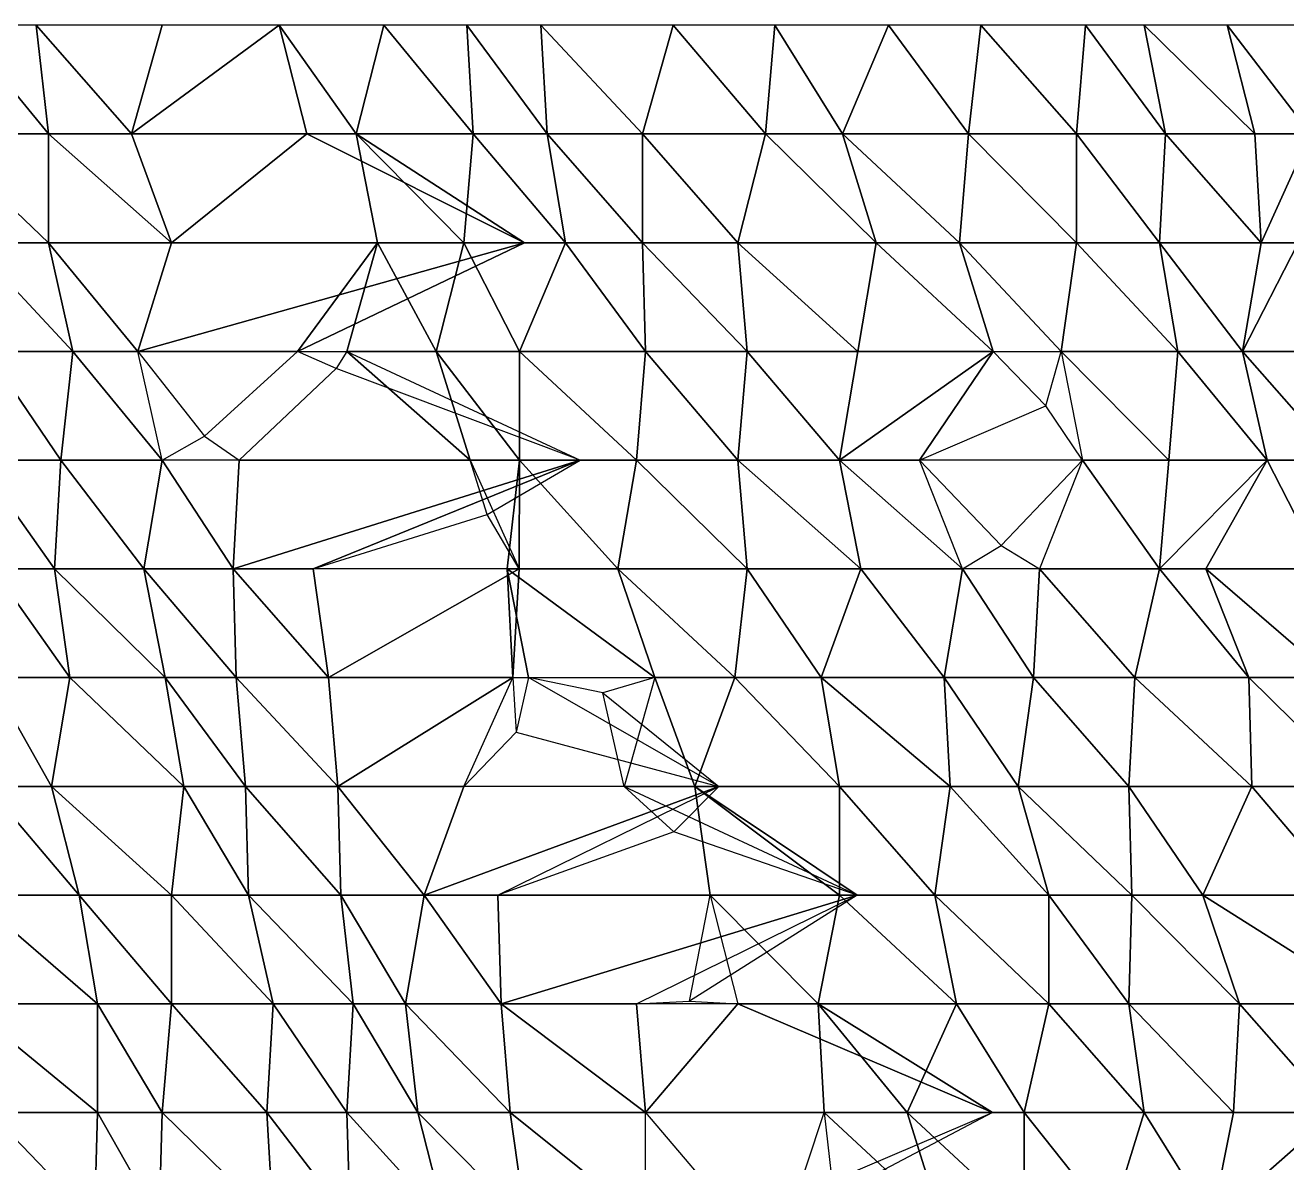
# Model space of a CAD drawing. Header units: metres. Extents: x -317 to 276, y -240 to 234.
# Drawn here: x 21.4 to 91, y 171.2 to 234 of the extents above; entities that cross this region are included whole.
import ezdxf

# ---------------------------------------------------------------- set-up
doc = ezdxf.new("R2010")
doc.units = ezdxf.units.M

msp = doc.modelspace()

# ---------------------------------------------------------------- linework, layer by layer
for points in [[(17.77771, 234, -560.8079), (16.424042, 228, -563.28577), (22.704773, 228, -564.30396), (22.704872, 228.0001, -564.30383)], [(17.77771, 234, -560.8079), (22.704773, 228, -564.30396), (22.027924, 234, -565.54285), (22.028023, 234.0001, -565.5427)], [(22.027924, 234, -565.54285), (27.293427, 228, -568.41943), (28.985504, 234, -565.3221), (28.985603, 234.0001, -565.32196)], [(22.027924, 234, -565.54285), (22.704773, 228, -564.30396), (27.293427, 228, -568.41943), (27.293526, 228.0001, -568.4193)], [(27.293427, 228, -568.41943), (36.958374, 228, -563.24286), (35.435486, 234, -566.0305), (35.435585, 234.0001, -566.0304)], [(27.293427, 228, -568.41943), (35.435486, 234, -566.0305), (28.985504, 234, -565.3221), (28.985603, 234.0001, -565.32196)], [(35.435486, 234, -566.0305), (39.68573, 228, -570.76544), (41.20862, 234, -567.97784), (41.208717, 234.0001, -567.9777)], [(35.435486, 234, -566.0305), (36.958374, 228, -563.24286), (39.68573, 228, -570.76544), (39.68583, 228.0001, -570.7653)], [(41.20862, 234, -567.97784), (39.68573, 228, -570.76544), (46.13571, 228, -571.4739), (46.13581, 228.0001, -571.47375)], [(41.20862, 234, -567.97784), (46.13571, 228, -571.4739), (45.79727, 234, -572.0933), (45.79737, 234.0001, -572.0932)], [(45.79727, 234, -572.0933), (50.216705, 228, -576.51855), (49.878296, 234, -577.13806), (49.878395, 234.0001, -577.13794)], [(45.79727, 234, -572.0933), (46.13571, 228, -571.4739), (50.216705, 228, -576.51855), (50.216805, 228.0001, -576.51843)], [(49.878296, 234, -577.13806), (55.48221, 228, -579.39514), (57.174286, 234, -576.2977), (57.174385, 234.0001, -576.2976)], [(49.878296, 234, -577.13806), (50.216705, 228, -576.51855), (55.48221, 228, -579.39514), (55.482307, 228.0001, -579.395)], [(57.174286, 234, -576.2977), (55.48221, 228, -579.39514), (62.2706, 228, -579.4841), (62.2707, 228.0001, -579.48395)], [(57.174286, 234, -576.2977), (62.2706, 228, -579.4841), (62.77823, 234, -578.5549), (62.778328, 234.0001, -578.55475)], [(62.77823, 234, -578.5549), (62.2706, 228, -579.4841), (66.52081, 228, -584.219), (66.52091, 228.0001, -584.2189)], [(62.77823, 234, -578.5549), (66.52081, 228, -584.219), (69.05896, 234, -579.573), (69.05906, 234.0001, -579.5729)], [(69.05896, 234, -579.573), (66.52081, 228, -584.219), (73.47839, 228, -583.9982), (73.47849, 228.0001, -583.9981)], [(69.05896, 234, -579.573), (73.47839, 228, -583.9982), (74.15524, 234, -582.7593), (74.15534, 234.0001, -582.75916)], [(74.15524, 234, -582.7593), (73.47839, 228, -583.9982), (79.420746, 228, -585.63586), (79.420845, 228.0001, -585.63574)], [(74.15524, 234, -582.7593), (79.420746, 228, -585.63586), (79.928375, 234, -584.7066), (79.928474, 234.0001, -584.7065)], [(79.928375, 234, -584.7066), (79.420746, 228, -585.63586), (84.34784, 228, -589.13184), (84.34794, 228.0001, -589.1317)], [(79.928375, 234, -584.7066), (84.34784, 228, -589.13184), (83.16336, 234, -591.3), (83.16346, 234.0001, -591.29987)], [(83.16336, 234, -591.3), (89.2749, 228, -592.62787), (87.752045, 234, -595.4155), (87.752144, 234.0001, -595.4154)], [(83.16336, 234, -591.3), (84.34784, 228, -589.13184), (89.2749, 228, -592.62787), (89.275, 228.0001, -592.62775)], [(87.752045, 234, -595.4155), (92.34067, 228, -599.531), (92.50989, 234, -599.22125), (92.50999, 234.0001, -599.2211)], [(87.752045, 234, -595.4155), (89.2749, 228, -592.62787), (92.34067, 228, -599.531), (92.34077, 228.0001, -599.5309)], [(16.424042, 228, -563.28577), (22.704773, 222, -564.30396), (22.704773, 228, -564.30396), (22.704872, 228.0001, -564.30383)], [(16.424042, 228, -563.28577), (18.454529, 222, -559.569), (22.704773, 222, -564.30396), (22.704872, 222.0001, -564.30383)], [(22.704773, 228, -564.30396), (29.493134, 222, -564.3929), (27.293427, 228, -568.41943), (27.293526, 228.0001, -568.4193)], [(22.704773, 228, -564.30396), (22.704773, 222, -564.30396), (29.493134, 222, -564.3929), (29.493233, 222.0001, -564.39276)], [(29.493134, 222, -564.3929), (36.958374, 228, -563.24286), (27.293427, 228, -568.41943), (27.293526, 228.0001, -568.4193)], [(29.493134, 222, -564.3929), (48.9722, 222, -541.2517), (36.958374, 228, -563.24286), (36.958473, 228.0001, -563.24274)], [(48.9722, 222, -541.2517), (39.68573, 228, -570.76544), (36.958374, 228, -563.24286), (36.958473, 228.0001, -563.24274)], [(48.9722, 222, -541.2517), (40.87021, 222, -568.5973), (39.68573, 228, -570.76544), (39.68583, 228.0001, -570.7653)], [(39.68573, 228, -570.76544), (45.628082, 222, -572.4031), (46.13571, 228, -571.4739), (46.13581, 228.0001, -571.47375)], [(39.68573, 228, -570.76544), (40.87021, 222, -568.5973), (45.628082, 222, -572.4031), (45.62818, 222.0001, -572.40295)], [(46.13571, 228, -571.4739), (45.628082, 222, -572.4031), (51.231964, 222, -574.66016), (51.232063, 222.0001, -574.66003)], [(46.13571, 228, -571.4739), (51.231964, 222, -574.66016), (50.216705, 228, -576.51855), (50.216805, 228.0001, -576.51843)], [(50.216705, 228, -576.51855), (55.48221, 222, -579.39514), (55.48221, 228, -579.39514), (55.482307, 228.0001, -579.395)], [(50.216705, 228, -576.51855), (51.231964, 222, -574.66016), (55.48221, 222, -579.39514), (55.482307, 222.0001, -579.395)], [(55.48221, 228, -579.39514), (60.74771, 222, -582.27167), (62.2706, 228, -579.4841), (62.2707, 228.0001, -579.48395)], [(55.48221, 228, -579.39514), (55.48221, 222, -579.39514), (60.74771, 222, -582.27167), (60.74781, 222.0001, -582.27155)], [(62.2706, 228, -579.4841), (60.74771, 222, -582.27167), (68.38211, 222, -580.81195), (68.38221, 222.0001, -580.8118)], [(62.2706, 228, -579.4841), (68.38211, 222, -580.81195), (66.52081, 228, -584.219), (66.52091, 228.0001, -584.2189)], [(66.52081, 228, -584.219), (72.970764, 222, -584.9274), (73.47839, 228, -583.9982), (73.47849, 228.0001, -583.9981)], [(66.52081, 228, -584.219), (68.38211, 222, -580.81195), (72.970764, 222, -584.9274), (72.97086, 222.0001, -584.9273)], [(73.47839, 228, -583.9982), (72.970764, 222, -584.9274), (79.420746, 222, -585.63586), (79.420845, 222.0001, -585.63574)], [(73.47839, 228, -583.9982), (79.420746, 222, -585.63586), (79.420746, 228, -585.63586), (79.420845, 228.0001, -585.63574)], [(79.420746, 228, -585.63586), (84.0094, 222, -589.75134), (84.34784, 228, -589.13184), (84.34794, 228.0001, -589.1317)], [(79.420746, 228, -585.63586), (79.420746, 222, -585.63586), (84.0094, 222, -589.75134), (84.0095, 222.0001, -589.7512)], [(84.34784, 228, -589.13184), (84.0094, 222, -589.75134), (89.61334, 222, -592.0084), (89.61344, 222.0001, -592.0083)], [(84.34784, 228, -589.13184), (89.61334, 222, -592.0084), (89.2749, 228, -592.62787), (89.275, 228.0001, -592.62775)], [(89.61334, 222, -592.0084), (92.34067, 228, -599.531), (89.2749, 228, -592.62787), (89.275, 228.0001, -592.62775)], [(89.61334, 222, -592.0084), (91.66382, 222, -600.7699), (92.34067, 228, -599.531), (92.34077, 228.0001, -599.5309)], [(18.454529, 222, -559.569), (24.058441, 216, -561.82605), (22.704773, 222, -564.30396), (22.704872, 222.0001, -564.30383)], [(18.454529, 222, -559.569), (19.300598, 216, -558.0203), (24.058441, 216, -561.82605), (24.05854, 216.0001, -561.8259)], [(22.704773, 222, -564.30396), (27.631836, 216, -567.7999), (29.493134, 222, -564.3929), (29.493233, 222.0001, -564.39276)], [(22.704773, 222, -564.30396), (24.058441, 216, -561.82605), (27.631836, 216, -567.7999), (27.631935, 216.0001, -567.7998)], [(27.631836, 216, -567.7999), (36.450745, 216, -564.1721), (48.9722, 222, -541.2517), (48.972298, 222.0001, -541.2516)], [(27.631836, 216, -567.7999), (48.9722, 222, -541.2517), (29.493134, 222, -564.3929), (29.493233, 222.0001, -564.39276)], [(36.450745, 216, -564.1721), (39.1781, 216, -571.6947), (40.87021, 222, -568.5973), (40.870308, 222.0001, -568.59717)], [(36.450745, 216, -564.1721), (40.87021, 222, -568.5973), (48.9722, 222, -541.2517), (48.972298, 222.0001, -541.2516)], [(40.87021, 222, -568.5973), (39.1781, 216, -571.6947), (44.105194, 216, -575.1907), (44.105293, 216.0001, -575.19055)], [(40.87021, 222, -568.5973), (44.105194, 216, -575.1907), (45.628082, 222, -572.4031), (45.62818, 222.0001, -572.40295)], [(45.628082, 222, -572.4031), (44.105194, 216, -575.1907), (48.693817, 216, -579.30615), (48.693916, 216.0001, -579.306)], [(45.628082, 222, -572.4031), (48.693817, 216, -579.30615), (51.231964, 222, -574.66016), (51.232063, 222.0001, -574.66003)], [(51.231964, 222, -574.66016), (48.693817, 216, -579.30615), (55.65143, 216, -579.0854), (55.651527, 216.0001, -579.08527)], [(51.231964, 222, -574.66016), (55.65143, 216, -579.0854), (55.48221, 222, -579.39514), (55.482307, 222.0001, -579.395)], [(55.48221, 222, -579.39514), (61.25534, 216, -581.34247), (60.74771, 222, -582.27167), (60.74781, 222.0001, -582.27155)], [(55.48221, 222, -579.39514), (55.65143, 216, -579.0854), (61.25534, 216, -581.34247), (61.25544, 216.0001, -581.34235)], [(60.74771, 222, -582.27167), (67.36685, 216, -582.67035), (68.38211, 222, -580.81195), (68.38221, 222.0001, -580.8118)], [(60.74771, 222, -582.27167), (61.25534, 216, -581.34247), (67.36685, 216, -582.67035), (67.36695, 216.0001, -582.6702)], [(68.38211, 222, -580.81195), (67.36685, 216, -582.67035), (74.83209, 216, -581.5204), (74.83219, 216.0001, -581.52026)], [(68.38211, 222, -580.81195), (74.83209, 216, -581.5204), (72.970764, 222, -584.9274), (72.97086, 222.0001, -584.9273)], [(72.970764, 222, -584.9274), (78.57471, 216, -587.1845), (79.420746, 222, -585.63586), (79.420845, 222.0001, -585.63574)], [(72.970764, 222, -584.9274), (74.83209, 216, -581.5204), (78.57471, 216, -587.1845), (78.57481, 216.0001, -587.1844)], [(79.420746, 222, -585.63586), (78.57471, 216, -587.1845), (85.02466, 216, -587.89294), (85.02476, 216.0001, -587.8928)], [(79.420746, 222, -585.63586), (85.02466, 216, -587.89294), (84.0094, 222, -589.75134), (84.0095, 222.0001, -589.7512)], [(84.0094, 222, -589.75134), (88.59808, 216, -593.8668), (89.61334, 222, -592.0084), (89.61344, 222.0001, -592.0083)], [(84.0094, 222, -589.75134), (85.02466, 216, -587.89294), (88.59808, 216, -593.8668), (88.59818, 216.0001, -593.8667)], [(88.59808, 216, -593.8668), (92.8483, 216, -598.6018), (91.66382, 222, -600.7699), (91.66392, 222.0001, -600.7698)], [(88.59808, 216, -593.8668), (91.66382, 222, -600.7699), (89.61334, 222, -592.0084), (89.61344, 222.0001, -592.0083)], [(19.300598, 216, -558.0203), (18.792969, 210, -558.9495), (23.381592, 210, -563.065), (23.381691, 210.0001, -563.0649)], [(19.300598, 216, -558.0203), (23.381592, 210, -563.065), (24.058441, 216, -561.82605), (24.05854, 216.0001, -561.8259)], [(24.058441, 216, -561.82605), (23.381592, 210, -563.065), (28.985504, 210, -565.3221), (28.985603, 210.0001, -565.32196)], [(24.058441, 216, -561.82605), (28.985504, 210, -565.3221), (27.631836, 216, -567.7999), (27.631935, 216.0001, -567.7998)], [(27.631836, 216, -567.7999), (31.317444, 211.33331, -567.31104), (36.450745, 216, -564.1721), (36.450844, 216.0001, -564.172)], [(39.1781, 216, -571.6947), (38.575867, 215.05261, -566.53955), (36.450745, 216, -564.1721), (36.450844, 216.0001, -564.172)], [(45.96649, 210, -571.78357), (44.105194, 216, -575.1907), (39.1781, 216, -571.6947), (39.1782, 216.0001, -571.6946)], [(45.96649, 210, -571.78357), (39.1781, 216, -571.6947), (52.037994, 210, -548.1548), (52.038094, 210.0001, -548.15466)], [(44.105194, 216, -575.1907), (48.693817, 210, -579.30615), (48.693817, 216, -579.30615), (48.693916, 216.0001, -579.306)], [(44.105194, 216, -575.1907), (45.96649, 210, -571.78357), (48.693817, 210, -579.30615), (48.693916, 210.0001, -579.306)], [(48.693817, 216, -579.30615), (55.1438, 210, -580.0146), (55.65143, 216, -579.0854), (55.651527, 216.0001, -579.08527)], [(48.693817, 216, -579.30615), (48.693817, 210, -579.30615), (55.1438, 210, -580.0146), (55.143898, 210.0001, -580.01447)], [(55.65143, 216, -579.0854), (55.1438, 210, -580.0146), (60.74771, 210, -582.27167), (60.74781, 210.0001, -582.27155)], [(55.65143, 216, -579.0854), (60.74771, 210, -582.27167), (61.25534, 216, -581.34247), (61.25544, 216.0001, -581.34235)], [(61.25534, 216, -581.34247), (60.74771, 210, -582.27167), (66.35159, 210, -584.52875), (66.35169, 210.0001, -584.5286)], [(61.25534, 216, -581.34247), (66.35159, 210, -584.52875), (67.36685, 216, -582.67035), (67.36695, 216.0001, -582.6702)], [(66.35159, 210, -584.52875), (70.77106, 210, -588.954), (74.83209, 216, -581.5204), (74.83219, 216.0001, -581.52026)], [(66.35159, 210, -584.52875), (74.83209, 216, -581.5204), (67.36685, 216, -582.67035), (67.36695, 216.0001, -582.6702)], [(74.83209, 216, -581.5204), (70.77106, 210, -588.954), (77.729614, 213, -585.9055), (77.72971, 213.0001, -585.9054)], [(79.759155, 210, -585.01636), (77.729614, 213, -585.9055), (78.57471, 216, -587.1845), (78.57481, 216.0001, -587.1844)], [(78.57471, 216, -587.1845), (84.51703, 210, -588.82214), (85.02466, 216, -587.89294), (85.02476, 216.0001, -587.8928)], [(78.57471, 216, -587.1845), (79.759155, 210, -585.01636), (84.51703, 210, -588.82214), (84.51713, 210.0001, -588.822)], [(85.02466, 216, -587.89294), (84.51703, 210, -588.82214), (89.95175, 210, -591.3889), (89.95185, 210.0001, -591.3888)], [(85.02466, 216, -587.89294), (89.95175, 210, -591.3889), (88.59808, 216, -593.8668), (88.59818, 216.0001, -593.8667)], [(88.59808, 216, -593.8668), (93.863556, 210, -596.7434), (92.8483, 216, -598.6018), (92.8484, 216.0001, -598.6017)], [(88.59808, 216, -593.8668), (89.95175, 210, -591.3889), (93.863556, 210, -596.7434), (93.863655, 210.0001, -596.7433)], [(38.575867, 215.05261, -566.53955), (33.23578, 210, -570.05707), (52.037994, 210, -548.1548), (52.038094, 210.0001, -548.15466)], [(31.317444, 211.33331, -567.31104), (33.23578, 210, -570.05707), (28.985504, 210, -565.3221), (28.985603, 210.0001, -565.32196)], [(18.792969, 210, -558.9495), (23.043182, 204, -563.68445), (23.381592, 210, -563.065), (23.381691, 210.0001, -563.0649)], [(18.792969, 210, -558.9495), (19.639008, 204, -557.4009), (23.043182, 204, -563.68445), (23.043282, 204.0001, -563.6843)], [(23.381592, 210, -563.065), (23.043182, 204, -563.68445), (27.970276, 204, -567.1805), (27.970375, 204.0001, -567.18036)], [(23.381592, 210, -563.065), (27.970276, 204, -567.1805), (28.985504, 210, -565.3221), (28.985603, 210.0001, -565.32196)], [(28.985504, 210, -565.3221), (27.970276, 204, -567.1805), (32.89734, 204, -570.6765), (32.897438, 204.0001, -570.6764)], [(28.985504, 210, -565.3221), (32.89734, 204, -570.6765), (33.23578, 210, -570.05707), (33.235878, 210.0001, -570.05695)], [(32.89734, 204, -570.6765), (37.316803, 204, -575.10175), (52.037994, 210, -548.1548), (52.038094, 210.0001, -548.15466)], [(32.89734, 204, -570.6765), (52.037994, 210, -548.1548), (33.23578, 210, -570.05707), (33.235878, 210.0001, -570.05695)], [(52.037994, 210, -548.1548), (37.316803, 204, -575.10175), (46.909607, 207, -568.1131), (46.909706, 207.0001, -568.113)], [(48.67383, 204, -566.8279), (46.909607, 207, -568.1131), (45.96649, 210, -571.78357), (45.96659, 210.0001, -571.78345)], [(48.67383, 204, -566.8279), (48.693817, 210, -579.30615), (45.96649, 210, -571.78357), (45.96659, 210.0001, -571.78345)], [(48.67383, 204, -566.8279), (48.017, 204, -580.5451), (48.693817, 210, -579.30615), (48.693916, 210.0001, -579.306)], [(48.693817, 210, -579.30615), (48.017, 204, -580.5451), (54.12854, 204, -581.873), (54.12864, 204.0001, -581.87286)], [(48.693817, 210, -579.30615), (54.12854, 204, -581.873), (55.1438, 210, -580.0146), (55.143898, 210.0001, -580.01447)], [(55.1438, 210, -580.0146), (54.12854, 204, -581.873), (61.25534, 204, -581.34247), (61.25544, 204.0001, -581.34235)], [(55.1438, 210, -580.0146), (61.25534, 204, -581.34247), (60.74771, 210, -582.27167), (60.74781, 210.0001, -582.27155)], [(60.74771, 210, -582.27167), (67.53607, 204, -582.3606), (66.35159, 210, -584.52875), (66.35169, 210.0001, -584.5286)], [(60.74771, 210, -582.27167), (61.25534, 204, -581.34247), (67.53607, 204, -582.3606), (67.53617, 204.0001, -582.3605)], [(66.35159, 210, -584.52875), (73.139984, 204, -584.6177), (70.77106, 210, -588.954), (70.77116, 210.0001, -588.95386)], [(66.35159, 210, -584.52875), (67.53607, 204, -582.3606), (73.139984, 204, -584.6177), (73.14008, 204.0001, -584.61755)], [(70.77106, 210, -588.954), (75.26511, 205.28574, -586.98517), (79.759155, 210, -585.01636), (79.759254, 210.0001, -585.01624)], [(79.759155, 210, -585.01636), (77.39023, 204, -589.35266), (84.0094, 204, -589.75134), (84.0095, 204.0001, -589.7512)], [(79.759155, 210, -585.01636), (84.0094, 204, -589.75134), (84.51703, 210, -588.82214), (84.51713, 210.0001, -588.822)], [(84.0094, 204, -589.75134), (86.567566, 204, -597.5836), (89.95175, 210, -591.3889), (89.95185, 210.0001, -591.3888)], [(84.0094, 204, -589.75134), (89.95175, 210, -591.3889), (84.51703, 210, -588.82214), (84.51713, 210.0001, -588.822)], [(89.95175, 210, -591.3889), (86.567566, 204, -597.5836), (93.01752, 204, -598.29205), (93.01762, 204.0001, -598.29193)], [(89.95175, 210, -591.3889), (93.01752, 204, -598.29205), (93.863556, 210, -596.7434), (93.863655, 210.0001, -596.7433)], [(75.26511, 205.28574, -586.98517), (77.39023, 204, -589.35266), (73.139984, 204, -584.6177), (73.14008, 204.0001, -584.61755)], [(19.639008, 204, -557.4009), (19.469788, 198, -557.7106), (23.889221, 198, -562.1358), (23.88932, 198.0001, -562.1357)], [(19.639008, 204, -557.4009), (23.889221, 198, -562.1358), (23.043182, 204, -563.68445), (23.043282, 204.0001, -563.6843)], [(23.043182, 204, -563.68445), (29.154724, 198, -565.0123), (27.970276, 204, -567.1805), (27.970375, 204.0001, -567.18036)], [(23.043182, 204, -563.68445), (23.889221, 198, -562.1358), (29.154724, 198, -565.0123), (29.154823, 198.0001, -565.0122)], [(27.970276, 204, -567.1805), (33.06656, 198, -570.3668), (32.89734, 204, -570.6765), (32.897438, 204.0001, -570.6764)], [(27.970276, 204, -567.1805), (29.154724, 198, -565.0123), (33.06656, 198, -570.3668), (33.066658, 198.0001, -570.3667)], [(32.89734, 204, -570.6765), (38.16284, 198, -573.5531), (37.316803, 204, -575.10175), (37.316902, 204.0001, -575.1016)], [(32.89734, 204, -570.6765), (33.06656, 198, -570.3668), (38.16284, 198, -573.5531), (38.16294, 198.0001, -573.553)], [(38.16284, 198, -573.5531), (48.67383, 204, -566.8279), (37.316803, 204, -575.10175), (37.316902, 204.0001, -575.1016)], [(38.16284, 198, -573.5531), (48.33542, 198, -567.4473), (48.67383, 204, -566.8279), (48.673927, 204.0001, -566.82776)], [(48.33542, 198, -567.4473), (49.201447, 198, -578.37695), (48.017, 204, -580.5451), (48.017097, 204.0001, -580.545)], [(48.33542, 198, -567.4473), (48.017, 204, -580.5451), (48.67383, 204, -566.8279), (48.673927, 204.0001, -566.82776)], [(48.017, 204, -580.5451), (56.159058, 198, -578.1562), (54.12854, 204, -581.873), (54.12864, 204.0001, -581.87286)], [(48.017, 204, -580.5451), (49.201447, 198, -578.37695), (56.159058, 198, -578.1562), (56.159157, 198.0001, -578.15607)], [(54.12854, 204, -581.873), (60.57849, 198, -582.5814), (61.25534, 204, -581.34247), (61.25544, 204.0001, -581.34235)], [(54.12854, 204, -581.873), (56.159058, 198, -578.1562), (60.57849, 198, -582.5814), (60.57859, 198.0001, -582.5813)], [(61.25534, 204, -581.34247), (60.57849, 198, -582.5814), (65.336365, 198, -586.38715), (65.336464, 198.0001, -586.387)], [(61.25534, 204, -581.34247), (65.336365, 198, -586.38715), (67.53607, 204, -582.3606), (67.53617, 204.0001, -582.3605)], [(67.53607, 204, -582.3606), (65.336365, 198, -586.38715), (72.124725, 198, -586.4761), (72.124825, 198.0001, -586.47595)], [(67.53607, 204, -582.3606), (72.124725, 198, -586.4761), (73.139984, 204, -584.6177), (73.14008, 204.0001, -584.61755)], [(73.139984, 204, -584.6177), (72.124725, 198, -586.4761), (77.05182, 198, -589.9721), (77.05192, 198.0001, -589.972)], [(73.139984, 204, -584.6177), (77.05182, 198, -589.9721), (77.39023, 204, -589.35266), (77.39033, 204.0001, -589.35254)], [(77.39023, 204, -589.35266), (77.05182, 198, -589.9721), (82.65573, 198, -592.2292), (82.65583, 198.0001, -592.22906)], [(77.39023, 204, -589.35266), (82.65573, 198, -592.2292), (84.0094, 204, -589.75134), (84.0095, 204.0001, -589.7512)], [(84.0094, 204, -589.75134), (82.65573, 198, -592.2292), (88.93649, 198, -593.2473), (88.93659, 198.0001, -593.2472)], [(84.0094, 204, -589.75134), (88.93649, 198, -593.2473), (86.567566, 204, -597.5836), (86.567665, 204.0001, -597.5835)], [(86.567566, 204, -597.5836), (93.52515, 198, -597.36285), (93.01752, 204, -598.29205), (93.01762, 204.0001, -598.29193)], [(86.567566, 204, -597.5836), (88.93649, 198, -593.2473), (93.52515, 198, -597.36285), (93.525246, 198.0001, -597.36273)], [(19.469788, 198, -557.7106), (19.300598, 192, -558.0203), (22.873962, 192, -563.9942), (22.874062, 192.0001, -563.9941)], [(19.469788, 198, -557.7106), (22.873962, 192, -563.9942), (23.889221, 198, -562.1358), (23.88932, 198.0001, -562.1357)], [(23.889221, 198, -562.1358), (22.873962, 192, -563.9942), (30.169983, 192, -563.15393), (30.170082, 192.0001, -563.1538)], [(23.889221, 198, -562.1358), (30.169983, 192, -563.15393), (29.154724, 198, -565.0123), (29.154823, 198.0001, -565.0122)], [(29.154724, 198, -565.0123), (33.57419, 192, -569.43756), (33.06656, 198, -570.3668), (33.066658, 198.0001, -570.3667)], [(29.154724, 198, -565.0123), (30.169983, 192, -563.15393), (33.57419, 192, -569.43756), (33.574287, 192.0001, -569.43744)], [(33.06656, 198, -570.3668), (38.67047, 192, -572.6239), (38.16284, 198, -573.5531), (38.16294, 198.0001, -573.553)], [(33.06656, 198, -570.3668), (33.57419, 192, -569.43756), (38.67047, 192, -572.6239), (38.67057, 192.0001, -572.6238)], [(38.67047, 192, -572.6239), (48.33542, 198, -567.4473), (38.16284, 198, -573.5531), (38.16294, 198.0001, -573.553)], [(38.67047, 192, -572.6239), (45.628082, 192, -572.4031), (48.33542, 198, -567.4473), (48.335518, 198.0001, -567.4472)], [(48.33542, 198, -567.4473), (48.51303, 195, -569.68933), (45.628082, 192, -572.4031), (45.62818, 192.0001, -572.40295)], [(59.692413, 192, -559.1734), (49.201447, 198, -578.37695), (48.51303, 195, -569.68933), (48.51313, 195.0001, -569.6892)], [(56.159058, 198, -578.1562), (53.29129, 197.16669, -577.1481), (49.201447, 198, -578.37695), (49.201546, 198.0001, -578.37683)], [(56.159058, 198, -578.1562), (54.46695, 192, -581.25354), (58.378784, 192, -586.608), (58.378883, 192.0001, -586.60785)], [(56.159058, 198, -578.1562), (58.378784, 192, -586.608), (60.57849, 198, -582.5814), (60.57859, 198.0001, -582.5813)], [(60.57849, 198, -582.5814), (58.378784, 192, -586.608), (66.35159, 192, -584.52875), (66.35169, 192.0001, -584.5286)], [(60.57849, 198, -582.5814), (66.35159, 192, -584.52875), (65.336365, 198, -586.38715), (65.336464, 198.0001, -586.387)], [(65.336365, 198, -586.38715), (72.463165, 192, -585.8566), (72.124725, 198, -586.4761), (72.124825, 198.0001, -586.47595)], [(65.336365, 198, -586.38715), (66.35159, 192, -584.52875), (72.463165, 192, -585.8566), (72.463264, 192.0001, -585.8565)], [(72.124725, 198, -586.4761), (76.20578, 192, -591.5208), (77.05182, 198, -589.9721), (77.05192, 198.0001, -589.972)], [(72.124725, 198, -586.4761), (72.463165, 192, -585.8566), (76.20578, 192, -591.5208), (76.20588, 192.0001, -591.5207)], [(77.05182, 198, -589.9721), (76.20578, 192, -591.5208), (82.31732, 192, -592.8487), (82.31742, 192.0001, -592.8486)], [(77.05182, 198, -589.9721), (82.31732, 192, -592.8487), (82.65573, 198, -592.2292), (82.65583, 198.0001, -592.22906)], [(82.65573, 198, -592.2292), (82.31732, 192, -592.8487), (89.10571, 192, -592.9376), (89.10581, 192.0001, -592.9375)], [(82.65573, 198, -592.2292), (89.10571, 192, -592.9376), (88.93649, 198, -593.2473), (88.93659, 198.0001, -593.2472)], [(88.93649, 198, -593.2473), (95.048004, 192, -594.5752), (93.52515, 198, -597.36285), (93.525246, 198.0001, -597.36273)], [(88.93649, 198, -593.2473), (89.10571, 192, -592.9376), (95.048004, 192, -594.5752), (95.0481, 192.0001, -594.5751)], [(53.29129, 197.16669, -577.1481), (59.692413, 192, -559.1734), (54.46695, 192, -581.25354), (54.46705, 192.0001, -581.2534)], [(19.300598, 192, -558.0203), (18.454529, 186, -559.569), (24.39685, 186, -561.2066), (24.39695, 186.0001, -561.2065)], [(19.300598, 192, -558.0203), (24.39685, 186, -561.2066), (22.873962, 192, -563.9942), (22.874062, 192.0001, -563.9941)], [(22.873962, 192, -563.9942), (29.493134, 186, -564.3929), (30.169983, 192, -563.15393), (30.170082, 192.0001, -563.1538)], [(22.873962, 192, -563.9942), (24.39685, 186, -561.2066), (29.493134, 186, -564.3929), (29.493233, 186.0001, -564.39276)], [(30.169983, 192, -563.15393), (29.493134, 186, -564.3929), (33.74341, 186, -569.1278), (33.743507, 186.0001, -569.1277)], [(30.169983, 192, -563.15393), (33.74341, 186, -569.1278), (33.57419, 192, -569.43756), (33.574287, 192.0001, -569.43744)], [(33.57419, 192, -569.43756), (38.83969, 186, -572.31415), (38.67047, 192, -572.6239), (38.67057, 192.0001, -572.6238)], [(33.57419, 192, -569.43756), (33.74341, 186, -569.1278), (38.83969, 186, -572.31415), (38.83979, 186.0001, -572.314)], [(38.67047, 192, -572.6239), (43.428345, 186, -576.4296), (45.628082, 192, -572.4031), (45.62818, 192.0001, -572.40295)], [(38.67047, 192, -572.6239), (38.83969, 186, -572.31415), (43.428345, 186, -576.4296), (43.428444, 186.0001, -576.4295)], [(43.428345, 186, -576.4296), (47.50937, 186, -581.4743), (59.692413, 192, -559.1734), (59.692513, 192.0001, -559.1733)], [(43.428345, 186, -576.4296), (59.692413, 192, -559.1734), (45.628082, 192, -572.4031), (45.62818, 192.0001, -572.40295)], [(54.46695, 192, -581.25354), (57.221466, 189.48651, -569.954), (59.692413, 192, -559.1734), (59.692513, 192.0001, -559.1733)], [(67.32684, 186, -557.7137), (58.378784, 192, -586.608), (54.46695, 192, -581.25354), (54.46705, 192.0001, -581.2534)], [(67.32684, 186, -557.7137), (59.224823, 186, -585.05927), (58.378784, 192, -586.608), (58.378883, 192.0001, -586.60785)], [(58.378784, 192, -586.608), (66.35159, 186, -584.52875), (66.35159, 192, -584.52875), (66.35169, 192.0001, -584.5286)], [(58.378784, 192, -586.608), (59.224823, 186, -585.05927), (66.35159, 186, -584.52875), (66.35169, 186.0001, -584.5286)], [(66.35159, 192, -584.52875), (71.617096, 186, -587.40533), (72.463165, 192, -585.8566), (72.463264, 192.0001, -585.8565)], [(66.35159, 192, -584.52875), (66.35159, 186, -584.52875), (71.617096, 186, -587.40533), (71.617195, 186.0001, -587.4052)], [(72.463165, 192, -585.8566), (71.617096, 186, -587.40533), (77.89786, 186, -588.42346), (77.89796, 186.0001, -588.42334)], [(72.463165, 192, -585.8566), (77.89786, 186, -588.42346), (76.20578, 192, -591.5208), (76.20588, 192.0001, -591.5207)], [(76.20578, 192, -591.5208), (82.48654, 186, -592.53894), (82.31732, 192, -592.8487), (82.31742, 192.0001, -592.8486)], [(76.20578, 192, -591.5208), (77.89786, 186, -588.42346), (82.48654, 186, -592.53894), (82.48664, 186.0001, -592.5388)], [(82.31732, 192, -592.8487), (86.39838, 186, -597.8934), (89.10571, 192, -592.9376), (89.10581, 192.0001, -592.9375)], [(82.31732, 192, -592.8487), (82.48654, 186, -592.53894), (86.39838, 186, -597.8934), (86.398476, 186.0001, -597.89325)], [(89.10571, 192, -592.9376), (86.39838, 186, -597.8934), (94.201965, 186, -596.1239), (94.202065, 186.0001, -596.1238)], [(89.10571, 192, -592.9376), (94.201965, 186, -596.1239), (95.048004, 192, -594.5752), (95.0481, 192.0001, -594.5751)], [(57.221466, 189.48651, -569.954), (47.50937, 186, -581.4743), (67.32684, 186, -557.7137), (67.32694, 186.0001, -557.71356)], [(18.454529, 186, -559.569), (18.11612, 180, -560.1885), (25.41211, 180, -559.34814), (25.412209, 180.0001, -559.348)], [(18.454529, 186, -559.569), (25.41211, 180, -559.34814), (24.39685, 186, -561.2066), (24.39695, 186.0001, -561.2065)], [(24.39685, 186, -561.2066), (29.493134, 180, -564.3929), (29.493134, 186, -564.3929), (29.493233, 186.0001, -564.39276)], [(24.39685, 186, -561.2066), (25.41211, 180, -559.34814), (29.493134, 180, -564.3929), (29.493233, 180.0001, -564.39276)], [(29.493134, 186, -564.3929), (35.097076, 180, -566.64996), (33.74341, 186, -569.1278), (33.743507, 186.0001, -569.1277)], [(29.493134, 186, -564.3929), (29.493134, 180, -564.3929), (35.097076, 180, -566.64996), (35.097176, 180.0001, -566.64984)], [(33.74341, 186, -569.1278), (39.51651, 180, -571.0752), (38.83969, 186, -572.31415), (38.83979, 186.0001, -572.314)], [(33.74341, 186, -569.1278), (35.097076, 180, -566.64996), (39.51651, 180, -571.0752), (39.51661, 180.0001, -571.0751)], [(38.83969, 186, -572.31415), (42.413086, 180, -578.288), (43.428345, 186, -576.4296), (43.428444, 186.0001, -576.4295)], [(38.83969, 186, -572.31415), (39.51651, 180, -571.0752), (42.413086, 180, -578.288), (42.413185, 180.0001, -578.2879)], [(43.428345, 186, -576.4296), (42.413086, 180, -578.288), (47.67856, 180, -581.16455), (47.678658, 180.0001, -581.1644)], [(43.428345, 186, -576.4296), (47.67856, 180, -581.16455), (47.50937, 186, -581.4743), (47.509468, 186.0001, -581.4742)], [(47.67856, 180, -581.16455), (67.32684, 186, -557.7137), (47.50937, 186, -581.4743), (47.509468, 186.0001, -581.4742)], [(47.67856, 180, -581.16455), (55.1438, 180, -580.0146), (67.32684, 186, -557.7137), (67.32694, 186.0001, -557.71356)], [(67.32684, 186, -557.7137), (58.077362, 180.14813, -580.9022), (59.224823, 186, -585.05927), (59.224922, 186.0001, -585.05914)], [(59.224823, 186, -585.05927), (65.167145, 180, -586.6969), (66.35159, 186, -584.52875), (66.35169, 186.0001, -584.5286)], [(59.224823, 186, -585.05927), (60.74771, 180, -582.27167), (65.167145, 180, -586.6969), (65.167244, 180.0001, -586.6968)], [(66.35159, 186, -584.52875), (65.167145, 180, -586.6969), (72.801575, 180, -585.2372), (72.801674, 180.0001, -585.23706)], [(66.35159, 186, -584.52875), (72.801575, 180, -585.2372), (71.617096, 186, -587.40533), (71.617195, 186.0001, -587.4052)], [(71.617096, 186, -587.40533), (77.89786, 180, -588.42346), (77.89786, 186, -588.42346), (77.89796, 186.0001, -588.42334)], [(71.617096, 186, -587.40533), (72.801575, 180, -585.2372), (77.89786, 180, -588.42346), (77.89796, 180.0001, -588.42334)], [(77.89786, 186, -588.42346), (82.31732, 180, -592.8487), (82.48654, 186, -592.53894), (82.48664, 186.0001, -592.5388)], [(77.89786, 186, -588.42346), (77.89786, 180, -588.42346), (82.31732, 180, -592.8487), (82.31742, 180.0001, -592.8486)], [(82.48654, 186, -592.53894), (82.31732, 180, -592.8487), (88.42886, 180, -594.1766), (88.42896, 180.0001, -594.17645)], [(82.48654, 186, -592.53894), (88.42886, 180, -594.1766), (86.39838, 186, -597.8934), (86.398476, 186.0001, -597.89325)], [(86.39838, 186, -597.8934), (95.89404, 180, -593.02655), (94.201965, 186, -596.1239), (94.202065, 186.0001, -596.1238)], [(86.39838, 186, -597.8934), (88.42886, 180, -594.1766), (95.89404, 180, -593.02655), (95.89414, 180.0001, -593.0264)], [(18.11612, 180, -560.1885), (25.41211, 174, -559.34814), (25.41211, 180, -559.34814), (25.412209, 180.0001, -559.348)], [(18.11612, 180, -560.1885), (19.469788, 174, -557.7106), (25.41211, 174, -559.34814), (25.412209, 174.0001, -559.348)], [(25.41211, 180, -559.34814), (28.985504, 174, -565.3221), (29.493134, 180, -564.3929), (29.493233, 180.0001, -564.39276)], [(25.41211, 180, -559.34814), (25.41211, 174, -559.34814), (28.985504, 174, -565.3221), (28.985603, 174.0001, -565.32196)], [(29.493134, 180, -564.3929), (28.985504, 174, -565.3221), (34.758636, 174, -567.2694), (34.758736, 174.0001, -567.2693)], [(29.493134, 180, -564.3929), (34.758636, 174, -567.2694), (35.097076, 180, -566.64996), (35.097176, 180.0001, -566.64984)], [(35.097076, 180, -566.64996), (34.758636, 174, -567.2694), (39.1781, 174, -571.6947), (39.1782, 174.0001, -571.6946)], [(35.097076, 180, -566.64996), (39.1781, 174, -571.6947), (39.51651, 180, -571.0752), (39.51661, 180.0001, -571.0751)], [(39.51651, 180, -571.0752), (39.1781, 174, -571.6947), (43.089935, 174, -577.0491), (43.090034, 174.0001, -577.04895)], [(39.51651, 180, -571.0752), (43.089935, 174, -577.0491), (42.413086, 180, -578.288), (42.413185, 180.0001, -578.2879)], [(42.413086, 180, -578.288), (48.186188, 174, -580.23535), (47.67856, 180, -581.16455), (47.678658, 180.0001, -581.1644)], [(42.413086, 180, -578.288), (43.089935, 174, -577.0491), (48.186188, 174, -580.23535), (48.186287, 174.0001, -580.2352)], [(47.67856, 180, -581.16455), (55.65143, 174, -579.0854), (55.1438, 180, -580.0146), (55.143898, 180.0001, -580.01447)], [(47.67856, 180, -581.16455), (48.186188, 174, -580.23535), (55.65143, 174, -579.0854), (55.651527, 174.0001, -579.08527)], [(58.077362, 180.14813, -580.9022), (60.74771, 180, -582.27167), (55.1438, 180, -580.0146), (55.143898, 180.0001, -580.01447)], [(60.74771, 180, -582.27167), (55.1438, 180, -580.0146), (55.65143, 174, -579.0854), (55.651527, 174.0001, -579.08527)], [(60.74771, 180, -582.27167), (55.65143, 174, -579.0854), (74.79205, 174, -556.56366), (74.79215, 174.0001, -556.56354)], [(74.79205, 174, -556.56366), (65.167145, 180, -586.6969), (60.74771, 180, -582.27167), (60.74781, 180.0001, -582.27155)], [(74.79205, 174, -556.56366), (65.505554, 174, -586.07745), (65.167145, 180, -586.6969), (65.167244, 180.0001, -586.6968)], [(65.167145, 180, -586.6969), (70.09424, 174, -590.19293), (72.801575, 180, -585.2372), (72.801674, 180.0001, -585.23706)], [(65.167145, 180, -586.6969), (65.505554, 174, -586.07745), (70.09424, 174, -590.19293), (70.09434, 174.0001, -590.1928)], [(72.801575, 180, -585.2372), (70.09424, 174, -590.19293), (76.54419, 174, -590.9013), (76.54429, 174.0001, -590.9012)], [(72.801575, 180, -585.2372), (76.54419, 174, -590.9013), (77.89786, 180, -588.42346), (77.89796, 180.0001, -588.42334)], [(77.89786, 180, -588.42346), (76.54419, 174, -590.9013), (83.16336, 174, -591.3), (83.16346, 174.0001, -591.29987)], [(77.89786, 180, -588.42346), (83.16336, 174, -591.3), (82.31732, 180, -592.8487), (82.31742, 180.0001, -592.8486)], [(82.31732, 180, -592.8487), (88.090454, 174, -594.796), (88.42886, 180, -594.1766), (88.42896, 180.0001, -594.17645)], [(82.31732, 180, -592.8487), (83.16336, 174, -591.3), (88.090454, 174, -594.796), (88.09055, 174.0001, -594.7959)], [(88.42886, 180, -594.1766), (88.090454, 174, -594.796), (93.694336, 174, -597.0531), (93.694435, 174.0001, -597.053)], [(88.42886, 180, -594.1766), (93.694336, 174, -597.0531), (95.89404, 180, -593.02655), (95.89414, 180.0001, -593.0264)], [(19.469788, 174, -557.7106), (25.24289, 168, -559.6579), (25.41211, 174, -559.34814), (25.412209, 174.0001, -559.348)], [(19.469788, 174, -557.7106), (20.146637, 168, -556.4716), (25.24289, 168, -559.6579), (25.242989, 168.0001, -559.6578)], [(25.41211, 174, -559.34814), (25.24289, 168, -559.6579), (28.816315, 168, -565.63184), (28.816414, 168.0001, -565.6317)], [(25.41211, 174, -559.34814), (28.816315, 168, -565.63184), (28.985504, 174, -565.3221), (28.985603, 174.0001, -565.32196)], [(28.985504, 174, -565.3221), (28.816315, 168, -565.63184), (35.097076, 168, -566.64996), (35.097176, 168.0001, -566.64984)], [(28.985504, 174, -565.3221), (35.097076, 168, -566.64996), (34.758636, 174, -567.2694), (34.758736, 174.0001, -567.2693)], [(34.758636, 174, -567.2694), (39.34732, 168, -571.38495), (39.1781, 174, -571.6947), (39.1782, 174.0001, -571.6946)], [(34.758636, 174, -567.2694), (35.097076, 168, -566.64996), (39.34732, 168, -571.38495), (39.34742, 168.0001, -571.3848)], [(39.1781, 174, -571.6947), (44.612823, 168, -574.2615), (43.089935, 174, -577.0491), (43.090034, 174.0001, -577.04895)], [(39.1781, 174, -571.6947), (39.34732, 168, -571.38495), (44.612823, 168, -574.2615), (44.612923, 168.0001, -574.26135)], [(43.089935, 174, -577.0491), (49.032257, 168, -578.6867), (48.186188, 174, -580.23535), (48.186287, 174.0001, -580.2352)], [(43.089935, 174, -577.0491), (44.612823, 168, -574.2615), (49.032257, 168, -578.6867), (49.032356, 168.0001, -578.6866)], [(48.186188, 174, -580.23535), (55.65143, 168, -579.0854), (55.65143, 174, -579.0854), (55.651527, 174.0001, -579.08527)], [(48.186188, 174, -580.23535), (49.032257, 168, -578.6867), (55.65143, 168, -579.0854), (55.651527, 168.0001, -579.08527)], [(74.79205, 174, -556.56366), (55.65143, 174, -579.0854), (60.74771, 168, -582.27167), (60.74781, 168.0001, -582.27155)], [(74.79205, 174, -556.56366), (63.5419, 168.06897, -583.4144), (65.505554, 174, -586.07745), (65.50565, 174.0001, -586.07733)], [(65.505554, 174, -586.07745), (71.955536, 168, -586.7858), (70.09424, 174, -590.19293), (70.09434, 174.0001, -590.1928)], [(65.505554, 174, -586.07745), (66.1824, 168, -584.8385), (71.955536, 168, -586.7858), (71.955635, 168.0001, -586.7857)], [(70.09424, 174, -590.19293), (76.54419, 168, -590.9013), (76.54419, 174, -590.9013), (76.54429, 174.0001, -590.9012)], [(70.09424, 174, -590.19293), (71.955536, 168, -586.7858), (76.54419, 168, -590.9013), (76.54429, 168.0001, -590.9012)], [(76.54419, 174, -590.9013), (81.30206, 168, -594.7071), (83.16336, 174, -591.3), (83.16346, 174.0001, -591.29987)], [(76.54419, 174, -590.9013), (76.54419, 168, -590.9013), (81.30206, 168, -594.7071), (81.30216, 168.0001, -594.707)], [(83.16336, 174, -591.3), (81.30206, 168, -594.7071), (86.905975, 168, -596.9642), (86.906075, 168.0001, -596.96405)], [(83.16336, 174, -591.3), (86.905975, 168, -596.9642), (88.090454, 174, -594.796), (88.09055, 174.0001, -594.7959)], [(86.905975, 168, -596.9642), (96.23248, 168, -592.4071), (93.694336, 174, -597.0531), (93.694435, 174.0001, -597.053)], [(86.905975, 168, -596.9642), (93.694336, 174, -597.0531), (88.090454, 174, -594.796), (88.09055, 174.0001, -594.7959)]]:
    msp.add_3dface(points)

doc.saveas('drawing.dxf')
